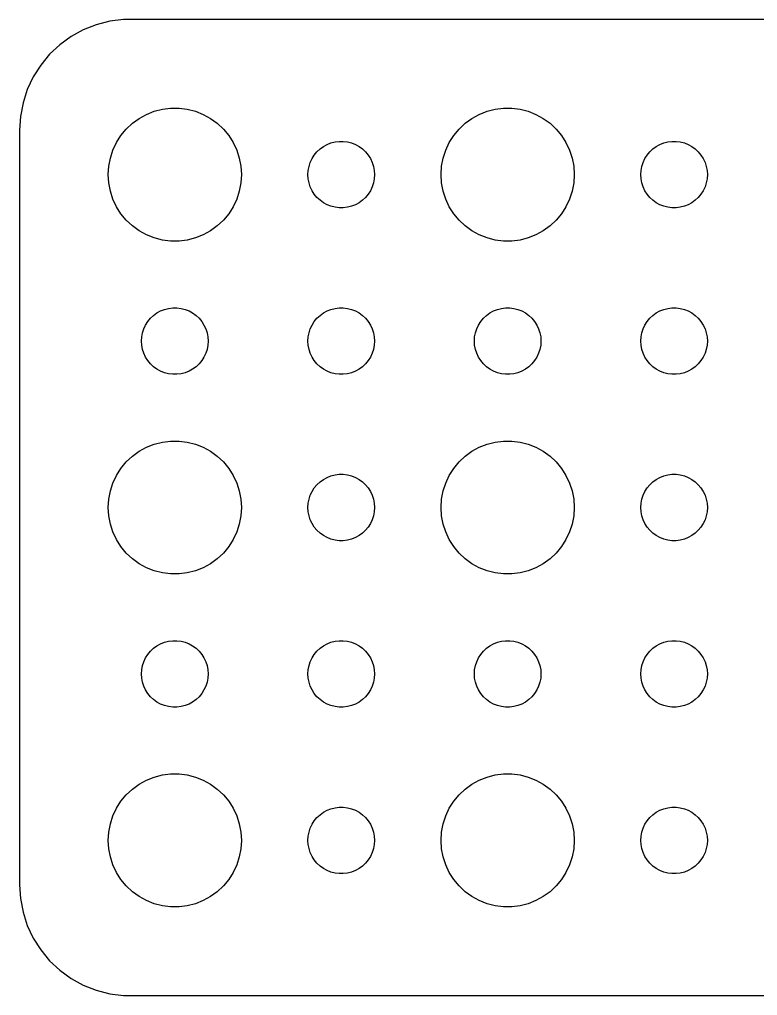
# Model space of a CAD drawing. Header units: metres. Extents: x -37 to 37, y 140 to 346.
# Drawn here: x -37 to -3.74, y 194.01 to 237.99 of the extents above; entities that cross this region are included whole.
import ezdxf

# ---------------------------------------------------------------- set-up
doc = ezdxf.new("R2010")
doc.units = ezdxf.units.M

msp = doc.modelspace()

# ---------------------------------------------------------------- linework, layer by layer
for p, q in [((-32.3139, 237.99), (-32.9369, 237.911)), ((32.3139, 237.99), (-32.3139, 237.99)), ((-34.1289, 237.524), (-34.6791, 237.222)), ((-33.5451, 237.755), (-34.1289, 237.524)), ((-32.9369, 237.911), (-33.5451, 237.755)), ((-34.6791, 237.222), (-35.1871, 236.853)), ((-35.1871, 236.853), (-35.6448, 236.423)), ((-35.6448, 236.423), (-36.0451, 235.939)), ((-36.0451, 235.939), (-36.3815, 235.409)), ((-36.3815, 235.409), (-36.6489, 234.841)), ((-36.6489, 234.841), (-36.8429, 234.243)), ((-36.8429, 234.243), (-36.9606, 233.627)), ((-30.5621, 233.947), (-30.1884, 233.994)), ((-30.1884, 233.994), (-29.8116, 233.994)), ((-29.8116, 233.994), (-29.4379, 233.947)), ((-15.5621, 233.947), (-15.1884, 233.994)), ((-15.1884, 233.994), (-14.8116, 233.994)), ((-14.8116, 233.994), (-14.4379, 233.947)), ((-36.9606, 233.627), (-37, 233)), ((-31.6075, 233.533), (-31.2773, 233.714)), ((-31.2773, 233.714), (-30.927, 233.853)), ((-30.927, 233.853), (-30.5621, 233.947)), ((-29.4379, 233.947), (-29.0729, 233.853)), ((-29.0729, 233.853), (-28.7227, 233.714)), ((-28.7227, 233.714), (-28.3925, 233.533)), ((-16.6075, 233.533), (-16.2773, 233.714)), ((-16.2773, 233.714), (-15.927, 233.853)), ((-15.927, 233.853), (-15.5621, 233.947)), ((-14.4379, 233.947), (-14.0729, 233.853)), ((-14.0729, 233.853), (-13.7227, 233.714)), ((-13.7227, 233.714), (-13.3925, 233.533)), ((-32.1869, 233.054), (-31.9123, 233.312)), ((-31.9123, 233.312), (-31.6075, 233.533)), ((-28.3925, 233.533), (-28.0877, 233.312)), ((-28.0877, 233.312), (-27.8131, 233.054)), ((-17.1869, 233.054), (-16.9123, 233.312)), ((-16.9123, 233.312), (-16.6075, 233.533)), ((-13.3925, 233.533), (-13.0877, 233.312)), ((-13.0877, 233.312), (-12.8131, 233.054)), ((-37, 233), (-37, 199)), ((-32.6289, 232.445), (-32.427, 232.763)), ((-32.427, 232.763), (-32.1869, 233.054)), ((-27.8131, 233.054), (-27.5729, 232.763)), ((-27.5729, 232.763), (-27.3711, 232.445)), ((-17.6289, 232.445), (-17.427, 232.763)), ((-17.427, 232.763), (-17.1869, 233.054)), ((-12.8131, 233.054), (-12.5729, 232.763)), ((-12.5729, 232.763), (-12.3711, 232.445)), ((-32.7893, 232.104), (-32.6289, 232.445)), ((-27.3711, 232.445), (-27.2107, 232.104)), ((-23.4561, 232.156), (-23.3037, 232.266)), ((-23.3037, 232.266), (-23.1387, 232.357)), ((-23.1387, 232.357), (-22.9635, 232.427)), ((-22.9635, 232.427), (-22.7811, 232.473)), ((-22.7811, 232.473), (-22.5942, 232.497)), ((-22.5942, 232.497), (-22.4058, 232.497)), ((-22.4058, 232.497), (-22.2189, 232.473)), ((-22.2189, 232.473), (-22.0365, 232.427)), ((-22.0365, 232.427), (-21.8613, 232.357)), ((-21.8613, 232.357), (-21.6963, 232.266)), ((-21.6963, 232.266), (-21.5439, 232.156)), ((-17.7893, 232.104), (-17.6289, 232.445)), ((-12.3711, 232.445), (-12.2107, 232.104)), ((-8.45613, 232.156), (-8.30373, 232.266)), ((-8.30373, 232.266), (-8.13866, 232.357)), ((-8.13866, 232.357), (-7.96352, 232.427)), ((-7.96352, 232.427), (-7.78107, 232.473)), ((-7.78107, 232.473), (-7.59418, 232.497)), ((-7.59418, 232.497), (-7.40581, 232.497)), ((-7.40581, 232.497), (-7.21892, 232.473)), ((-7.21892, 232.473), (-7.03647, 232.427)), ((-7.03647, 232.427), (-6.86133, 232.357)), ((-6.86133, 232.357), (-6.69626, 232.266)), ((-6.69626, 232.266), (-6.54385, 232.156)), ((-32.9057, 231.746), (-32.7893, 232.104)), ((-27.2107, 232.104), (-27.0942, 231.746)), ((-23.8145, 231.723), (-23.7135, 231.882)), ((-23.7135, 231.882), (-23.5934, 232.027)), ((-23.5934, 232.027), (-23.4561, 232.156)), ((-21.5439, 232.156), (-21.4065, 232.027)), ((-21.4065, 232.027), (-21.2865, 231.882)), ((-21.2865, 231.882), (-21.1855, 231.723)), ((-17.9057, 231.746), (-17.7893, 232.104)), ((-12.2107, 232.104), (-12.0942, 231.746)), ((-8.81445, 231.723), (-8.71352, 231.882)), ((-8.71352, 231.882), (-8.59344, 232.027)), ((-8.59344, 232.027), (-8.45613, 232.156)), ((-6.54385, 232.156), (-6.40654, 232.027)), ((-6.40654, 232.027), (-6.28647, 231.882)), ((-6.28647, 231.882), (-6.18553, 231.723)), ((-33, 231), (-32.9763, 231.376)), ((-32.9763, 231.376), (-32.9057, 231.746)), ((-27.0942, 231.746), (-27.0237, 231.376)), ((-27.0237, 231.376), (-27, 231)), ((-23.9882, 231.188), (-23.9529, 231.373)), ((-23.9529, 231.373), (-23.8947, 231.552)), ((-23.8947, 231.552), (-23.8145, 231.723)), ((-21.1855, 231.723), (-21.1053, 231.552)), ((-21.1053, 231.552), (-21.0471, 231.373)), ((-21.0471, 231.373), (-21.0118, 231.188)), ((-18, 231), (-17.9763, 231.376)), ((-17.9763, 231.376), (-17.9057, 231.746)), ((-12.0942, 231.746), (-12.0237, 231.376)), ((-12.0237, 231.376), (-12, 231)), ((-8.98816, 231.188), (-8.95287, 231.373)), ((-8.95287, 231.373), (-8.89465, 231.552)), ((-8.89465, 231.552), (-8.81445, 231.723)), ((-6.18553, 231.723), (-6.10533, 231.552)), ((-6.10533, 231.552), (-6.04712, 231.373)), ((-6.04712, 231.373), (-6.01183, 231.188)), ((-32.9763, 230.624), (-33, 231)), ((-27, 231), (-27.0237, 230.624)), ((-24, 231), (-23.9882, 231.188)), ((-23.9882, 230.812), (-24, 231)), ((-21.0118, 231.188), (-21, 231)), ((-21, 231), (-21.0118, 230.812)), ((-17.9763, 230.624), (-18, 231)), ((-12, 231), (-12.0237, 230.624)), ((-9, 231), (-8.98816, 231.188)), ((-8.98816, 230.812), (-9, 231)), ((-6.01183, 231.188), (-6, 231)), ((-6, 231), (-6.01183, 230.812)), ((-32.9057, 230.254), (-32.9763, 230.624)), ((-27.0237, 230.624), (-27.0942, 230.254)), ((-23.9529, 230.627), (-23.9882, 230.812)), ((-23.8947, 230.448), (-23.9529, 230.627)), ((-21.0471, 230.627), (-21.1053, 230.448)), ((-21.0118, 230.812), (-21.0471, 230.627)), ((-17.9057, 230.254), (-17.9763, 230.624)), ((-12.0237, 230.624), (-12.0942, 230.254)), ((-8.95287, 230.627), (-8.98816, 230.812)), ((-8.89465, 230.448), (-8.95287, 230.627)), ((-6.04712, 230.627), (-6.10533, 230.448)), ((-6.01183, 230.812), (-6.04712, 230.627)), ((-32.7893, 229.896), (-32.9057, 230.254)), ((-27.0942, 230.254), (-27.2107, 229.896)), ((-23.8145, 230.277), (-23.8947, 230.448)), ((-23.7135, 230.118), (-23.8145, 230.277)), ((-23.5934, 229.973), (-23.7135, 230.118)), ((-21.2865, 230.118), (-21.4065, 229.973)), ((-21.1855, 230.277), (-21.2865, 230.118)), ((-21.1053, 230.448), (-21.1855, 230.277)), ((-17.7893, 229.896), (-17.9057, 230.254)), ((-12.0942, 230.254), (-12.2107, 229.896)), ((-8.81445, 230.277), (-8.89465, 230.448)), ((-8.71352, 230.118), (-8.81445, 230.277)), ((-8.59344, 229.973), (-8.71352, 230.118)), ((-6.28647, 230.118), (-6.40654, 229.973)), ((-6.18553, 230.277), (-6.28647, 230.118)), ((-6.10533, 230.448), (-6.18553, 230.277)), ((-32.6289, 229.555), (-32.7893, 229.896)), ((-27.2107, 229.896), (-27.3711, 229.555)), ((-23.4561, 229.844), (-23.5934, 229.973)), ((-23.3037, 229.734), (-23.4561, 229.844)), ((-23.1387, 229.643), (-23.3037, 229.734)), ((-22.9635, 229.573), (-23.1387, 229.643)), ((-21.8613, 229.643), (-22.0365, 229.573)), ((-21.6963, 229.734), (-21.8613, 229.643)), ((-21.5439, 229.844), (-21.6963, 229.734)), ((-21.4065, 229.973), (-21.5439, 229.844)), ((-17.6289, 229.555), (-17.7893, 229.896)), ((-12.2107, 229.896), (-12.3711, 229.555)), ((-8.45613, 229.844), (-8.59344, 229.973)), ((-8.30373, 229.734), (-8.45613, 229.844)), ((-8.13866, 229.643), (-8.30373, 229.734)), ((-7.96352, 229.573), (-8.13866, 229.643)), ((-6.86133, 229.643), (-7.03647, 229.573)), ((-6.69626, 229.734), (-6.86133, 229.643)), ((-6.54385, 229.844), (-6.69626, 229.734)), ((-6.40654, 229.973), (-6.54385, 229.844)), ((-32.427, 229.237), (-32.6289, 229.555)), ((-32.1869, 228.946), (-32.427, 229.237)), ((-27.5729, 229.237), (-27.8131, 228.946)), ((-27.3711, 229.555), (-27.5729, 229.237)), ((-22.7811, 229.527), (-22.9635, 229.573)), ((-22.5942, 229.503), (-22.7811, 229.527)), ((-22.4058, 229.503), (-22.5942, 229.503)), ((-22.2189, 229.527), (-22.4058, 229.503)), ((-22.0365, 229.573), (-22.2189, 229.527)), ((-17.427, 229.237), (-17.6289, 229.555)), ((-17.1869, 228.946), (-17.427, 229.237)), ((-12.5729, 229.237), (-12.8131, 228.946)), ((-12.3711, 229.555), (-12.5729, 229.237)), ((-7.78107, 229.527), (-7.96352, 229.573)), ((-7.59418, 229.503), (-7.78107, 229.527)), ((-7.40581, 229.503), (-7.59418, 229.503)), ((-7.21892, 229.527), (-7.40581, 229.503)), ((-7.03647, 229.573), (-7.21892, 229.527)), ((-31.9123, 228.688), (-32.1869, 228.946)), ((-27.8131, 228.946), (-28.0877, 228.688)), ((-16.9123, 228.688), (-17.1869, 228.946)), ((-12.8131, 228.946), (-13.0877, 228.688)), ((-31.6075, 228.467), (-31.9123, 228.688)), ((-31.2773, 228.286), (-31.6075, 228.467)), ((-30.927, 228.147), (-31.2773, 228.286)), ((-28.7227, 228.286), (-29.0729, 228.147)), ((-28.3925, 228.467), (-28.7227, 228.286)), ((-28.0877, 228.688), (-28.3925, 228.467)), ((-16.6075, 228.467), (-16.9123, 228.688)), ((-16.2773, 228.286), (-16.6075, 228.467)), ((-15.927, 228.147), (-16.2773, 228.286)), ((-13.7227, 228.286), (-14.0729, 228.147)), ((-13.3925, 228.467), (-13.7227, 228.286)), ((-13.0877, 228.688), (-13.3925, 228.467)), ((-30.5621, 228.053), (-30.927, 228.147)), ((-30.1884, 228.006), (-30.5621, 228.053)), ((-29.8116, 228.006), (-30.1884, 228.006)), ((-29.4379, 228.053), (-29.8116, 228.006)), ((-29.0729, 228.147), (-29.4379, 228.053)), ((-15.5621, 228.053), (-15.927, 228.147)), ((-15.1884, 228.006), (-15.5621, 228.053)), ((-14.8116, 228.006), (-15.1884, 228.006)), ((-14.4379, 228.053), (-14.8116, 228.006)), ((-14.0729, 228.147), (-14.4379, 228.053)), ((-30.9561, 224.656), (-30.8037, 224.766)), ((-30.8037, 224.766), (-30.6387, 224.857)), ((-30.6387, 224.857), (-30.4635, 224.927)), ((-30.4635, 224.927), (-30.2811, 224.973)), ((-30.2811, 224.973), (-30.0942, 224.997)), ((-30.0942, 224.997), (-29.9058, 224.997)), ((-29.9058, 224.997), (-29.7189, 224.973)), ((-29.7189, 224.973), (-29.5365, 224.927)), ((-29.5365, 224.927), (-29.3613, 224.857)), ((-29.3613, 224.857), (-29.1963, 224.766)), ((-29.1963, 224.766), (-29.0439, 224.656)), ((-23.4561, 224.656), (-23.3037, 224.766)), ((-23.3037, 224.766), (-23.1387, 224.857)), ((-23.1387, 224.857), (-22.9635, 224.927)), ((-22.9635, 224.927), (-22.7811, 224.973)), ((-22.7811, 224.973), (-22.5942, 224.997)), ((-22.5942, 224.997), (-22.4058, 224.997)), ((-22.4058, 224.997), (-22.2189, 224.973)), ((-22.2189, 224.973), (-22.0365, 224.927)), ((-22.0365, 224.927), (-21.8613, 224.857)), ((-21.8613, 224.857), (-21.6963, 224.766)), ((-21.6963, 224.766), (-21.5439, 224.656)), ((-15.9561, 224.656), (-15.8037, 224.766)), ((-15.8037, 224.766), (-15.6387, 224.857)), ((-15.6387, 224.857), (-15.4635, 224.927)), ((-15.4635, 224.927), (-15.2811, 224.973)), ((-15.2811, 224.973), (-15.0942, 224.997)), ((-15.0942, 224.997), (-14.9058, 224.997)), ((-14.9058, 224.997), (-14.7189, 224.973)), ((-14.7189, 224.973), (-14.5365, 224.927)), ((-14.5365, 224.927), (-14.3613, 224.857)), ((-14.3613, 224.857), (-14.1963, 224.766)), ((-14.1963, 224.766), (-14.0439, 224.656)), ((-8.45613, 224.656), (-8.30373, 224.766)), ((-8.30373, 224.766), (-8.13866, 224.857)), ((-8.13866, 224.857), (-7.96352, 224.927)), ((-7.96352, 224.927), (-7.78107, 224.973)), ((-7.78107, 224.973), (-7.59418, 224.997)), ((-7.59418, 224.997), (-7.40581, 224.997)), ((-7.40581, 224.997), (-7.21892, 224.973)), ((-7.21892, 224.973), (-7.03647, 224.927)), ((-7.03647, 224.927), (-6.86133, 224.857)), ((-6.86133, 224.857), (-6.69626, 224.766)), ((-6.69626, 224.766), (-6.54385, 224.656)), ((-31.3145, 224.223), (-31.2135, 224.382)), ((-31.2135, 224.382), (-31.0934, 224.527)), ((-31.0934, 224.527), (-30.9561, 224.656)), ((-29.0439, 224.656), (-28.9065, 224.527)), ((-28.9065, 224.527), (-28.7865, 224.382)), ((-28.7865, 224.382), (-28.6855, 224.223)), ((-23.8145, 224.223), (-23.7135, 224.382)), ((-23.7135, 224.382), (-23.5934, 224.527)), ((-23.5934, 224.527), (-23.4561, 224.656)), ((-21.5439, 224.656), (-21.4065, 224.527)), ((-21.4065, 224.527), (-21.2865, 224.382)), ((-21.2865, 224.382), (-21.1855, 224.223)), ((-16.3145, 224.223), (-16.2135, 224.382)), ((-16.2135, 224.382), (-16.0934, 224.527)), ((-16.0934, 224.527), (-15.9561, 224.656)), ((-14.0439, 224.656), (-13.9065, 224.527)), ((-13.9065, 224.527), (-13.7865, 224.382)), ((-13.7865, 224.382), (-13.6855, 224.223)), ((-8.81445, 224.223), (-8.71352, 224.382)), ((-8.71352, 224.382), (-8.59344, 224.527)), ((-8.59344, 224.527), (-8.45613, 224.656)), ((-6.54385, 224.656), (-6.40654, 224.527)), ((-6.40654, 224.527), (-6.28647, 224.382)), ((-6.28647, 224.382), (-6.18553, 224.223)), ((-31.4882, 223.688), (-31.4529, 223.873)), ((-31.4529, 223.873), (-31.3947, 224.052)), ((-31.3947, 224.052), (-31.3145, 224.223)), ((-28.6855, 224.223), (-28.6053, 224.052)), ((-28.6053, 224.052), (-28.5471, 223.873)), ((-28.5471, 223.873), (-28.5118, 223.688)), ((-23.9882, 223.688), (-23.9529, 223.873)), ((-23.9529, 223.873), (-23.8947, 224.052)), ((-23.8947, 224.052), (-23.8145, 224.223)), ((-21.1855, 224.223), (-21.1053, 224.052)), ((-21.1053, 224.052), (-21.0471, 223.873)), ((-21.0471, 223.873), (-21.0118, 223.688)), ((-16.4882, 223.688), (-16.4529, 223.873)), ((-16.4529, 223.873), (-16.3947, 224.052)), ((-16.3947, 224.052), (-16.3145, 224.223)), ((-13.6855, 224.223), (-13.6053, 224.052)), ((-13.6053, 224.052), (-13.5471, 223.873)), ((-13.5471, 223.873), (-13.5118, 223.688)), ((-8.98816, 223.688), (-8.95287, 223.873)), ((-8.95287, 223.873), (-8.89465, 224.052)), ((-8.89465, 224.052), (-8.81445, 224.223)), ((-6.18553, 224.223), (-6.10533, 224.052)), ((-6.10533, 224.052), (-6.04712, 223.873)), ((-6.04712, 223.873), (-6.01183, 223.688)), ((-31.5, 223.5), (-31.4882, 223.688)), ((-31.4882, 223.312), (-31.5, 223.5)), ((-28.5118, 223.688), (-28.5, 223.5)), ((-28.5, 223.5), (-28.5118, 223.312)), ((-24, 223.5), (-23.9882, 223.688)), ((-23.9882, 223.312), (-24, 223.5)), ((-21.0118, 223.688), (-21, 223.5)), ((-21, 223.5), (-21.0118, 223.312)), ((-16.5, 223.5), (-16.4882, 223.688)), ((-16.4882, 223.312), (-16.5, 223.5)), ((-13.5118, 223.688), (-13.5, 223.5)), ((-13.5, 223.5), (-13.5118, 223.312)), ((-9, 223.5), (-8.98816, 223.688)), ((-8.98816, 223.312), (-9, 223.5)), ((-6.01183, 223.688), (-6, 223.5)), ((-6, 223.5), (-6.01183, 223.312)), ((-31.4529, 223.127), (-31.4882, 223.312)), ((-31.3947, 222.948), (-31.4529, 223.127)), ((-28.5471, 223.127), (-28.6053, 222.948)), ((-28.5118, 223.312), (-28.5471, 223.127)), ((-23.9529, 223.127), (-23.9882, 223.312)), ((-23.8947, 222.948), (-23.9529, 223.127)), ((-21.0471, 223.127), (-21.1053, 222.948)), ((-21.0118, 223.312), (-21.0471, 223.127)), ((-16.4529, 223.127), (-16.4882, 223.312)), ((-16.3947, 222.948), (-16.4529, 223.127)), ((-13.5471, 223.127), (-13.6053, 222.948)), ((-13.5118, 223.312), (-13.5471, 223.127)), ((-8.95287, 223.127), (-8.98816, 223.312)), ((-8.89465, 222.948), (-8.95287, 223.127)), ((-6.04712, 223.127), (-6.10533, 222.948)), ((-6.01183, 223.312), (-6.04712, 223.127)), ((-31.3145, 222.777), (-31.3947, 222.948)), ((-31.2135, 222.618), (-31.3145, 222.777)), ((-31.0934, 222.473), (-31.2135, 222.618)), ((-28.7865, 222.618), (-28.9065, 222.473)), ((-28.6855, 222.777), (-28.7865, 222.618)), ((-28.6053, 222.948), (-28.6855, 222.777)), ((-23.8145, 222.777), (-23.8947, 222.948)), ((-23.7135, 222.618), (-23.8145, 222.777)), ((-23.5934, 222.473), (-23.7135, 222.618)), ((-21.2865, 222.618), (-21.4065, 222.473)), ((-21.1855, 222.777), (-21.2865, 222.618)), ((-21.1053, 222.948), (-21.1855, 222.777)), ((-16.3145, 222.777), (-16.3947, 222.948)), ((-16.2135, 222.618), (-16.3145, 222.777)), ((-16.0934, 222.473), (-16.2135, 222.618)), ((-13.7865, 222.618), (-13.9065, 222.473)), ((-13.6855, 222.777), (-13.7865, 222.618)), ((-13.6053, 222.948), (-13.6855, 222.777)), ((-8.81445, 222.777), (-8.89465, 222.948)), ((-8.71352, 222.618), (-8.81445, 222.777)), ((-8.59344, 222.473), (-8.71352, 222.618)), ((-6.28647, 222.618), (-6.40654, 222.473)), ((-6.18553, 222.777), (-6.28647, 222.618)), ((-6.10533, 222.948), (-6.18553, 222.777)), ((-30.9561, 222.344), (-31.0934, 222.473)), ((-30.8037, 222.234), (-30.9561, 222.344)), ((-30.6387, 222.143), (-30.8037, 222.234)), ((-30.4635, 222.073), (-30.6387, 222.143)), ((-29.3613, 222.143), (-29.5365, 222.073)), ((-29.1963, 222.234), (-29.3613, 222.143)), ((-29.0439, 222.344), (-29.1963, 222.234)), ((-28.9065, 222.473), (-29.0439, 222.344)), ((-23.4561, 222.344), (-23.5934, 222.473)), ((-23.3037, 222.234), (-23.4561, 222.344)), ((-23.1387, 222.143), (-23.3037, 222.234)), ((-22.9635, 222.073), (-23.1387, 222.143)), ((-21.8613, 222.143), (-22.0365, 222.073)), ((-21.6963, 222.234), (-21.8613, 222.143)), ((-21.5439, 222.344), (-21.6963, 222.234)), ((-21.4065, 222.473), (-21.5439, 222.344)), ((-15.9561, 222.344), (-16.0934, 222.473)), ((-15.8037, 222.234), (-15.9561, 222.344)), ((-15.6387, 222.143), (-15.8037, 222.234)), ((-15.4635, 222.073), (-15.6387, 222.143)), ((-14.3613, 222.143), (-14.5365, 222.073)), ((-14.1963, 222.234), (-14.3613, 222.143)), ((-14.0439, 222.344), (-14.1963, 222.234)), ((-13.9065, 222.473), (-14.0439, 222.344)), ((-8.45613, 222.344), (-8.59344, 222.473)), ((-8.30373, 222.234), (-8.45613, 222.344)), ((-8.13866, 222.143), (-8.30373, 222.234)), ((-7.96352, 222.073), (-8.13866, 222.143)), ((-6.86133, 222.143), (-7.03647, 222.073)), ((-6.69626, 222.234), (-6.86133, 222.143)), ((-6.54385, 222.344), (-6.69626, 222.234)), ((-6.40654, 222.473), (-6.54385, 222.344)), ((-30.2811, 222.027), (-30.4635, 222.073)), ((-30.0942, 222.003), (-30.2811, 222.027)), ((-29.9058, 222.003), (-30.0942, 222.003)), ((-29.7189, 222.027), (-29.9058, 222.003)), ((-29.5365, 222.073), (-29.7189, 222.027)), ((-22.7811, 222.027), (-22.9635, 222.073)), ((-22.5942, 222.003), (-22.7811, 222.027)), ((-22.4058, 222.003), (-22.5942, 222.003)), ((-22.2189, 222.027), (-22.4058, 222.003)), ((-22.0365, 222.073), (-22.2189, 222.027)), ((-15.2811, 222.027), (-15.4635, 222.073)), ((-15.0942, 222.003), (-15.2811, 222.027)), ((-14.9058, 222.003), (-15.0942, 222.003)), ((-14.7189, 222.027), (-14.9058, 222.003)), ((-14.5365, 222.073), (-14.7189, 222.027)), ((-7.78107, 222.027), (-7.96352, 222.073)), ((-7.59418, 222.003), (-7.78107, 222.027)), ((-7.40581, 222.003), (-7.59418, 222.003)), ((-7.21892, 222.027), (-7.40581, 222.003)), ((-7.03647, 222.073), (-7.21892, 222.027)), ((-31.6075, 218.533), (-31.2773, 218.714)), ((-31.2773, 218.714), (-30.927, 218.853)), ((-30.927, 218.853), (-30.5621, 218.947)), ((-30.5621, 218.947), (-30.1884, 218.994)), ((-30.1884, 218.994), (-29.8116, 218.994)), ((-29.8116, 218.994), (-29.4379, 218.947)), ((-29.4379, 218.947), (-29.0729, 218.853)), ((-29.0729, 218.853), (-28.7227, 218.714)), ((-28.7227, 218.714), (-28.3925, 218.533)), ((-16.6075, 218.533), (-16.2773, 218.714)), ((-16.2773, 218.714), (-15.927, 218.853)), ((-15.927, 218.853), (-15.5621, 218.947)), ((-15.5621, 218.947), (-15.1884, 218.994)), ((-15.1884, 218.994), (-14.8116, 218.994)), ((-14.8116, 218.994), (-14.4379, 218.947)), ((-14.4379, 218.947), (-14.0729, 218.853)), ((-14.0729, 218.853), (-13.7227, 218.714)), ((-13.7227, 218.714), (-13.3925, 218.533)), ((-32.1869, 218.054), (-31.9123, 218.312)), ((-31.9123, 218.312), (-31.6075, 218.533)), ((-28.3925, 218.533), (-28.0877, 218.312)), ((-28.0877, 218.312), (-27.8131, 218.054)), ((-17.1869, 218.054), (-16.9123, 218.312)), ((-16.9123, 218.312), (-16.6075, 218.533)), ((-13.3925, 218.533), (-13.0877, 218.312)), ((-13.0877, 218.312), (-12.8131, 218.054)), ((-32.6289, 217.445), (-32.427, 217.763)), ((-32.427, 217.763), (-32.1869, 218.054)), ((-27.8131, 218.054), (-27.5729, 217.763)), ((-27.5729, 217.763), (-27.3711, 217.445)), ((-17.6289, 217.445), (-17.427, 217.763)), ((-17.427, 217.763), (-17.1869, 218.054)), ((-12.8131, 218.054), (-12.5729, 217.763)), ((-12.5729, 217.763), (-12.3711, 217.445)), ((-32.7893, 217.104), (-32.6289, 217.445)), ((-27.3711, 217.445), (-27.2107, 217.104)), ((-23.4561, 217.156), (-23.3037, 217.266)), ((-23.3037, 217.266), (-23.1387, 217.357)), ((-23.1387, 217.357), (-22.9635, 217.427)), ((-22.9635, 217.427), (-22.7811, 217.473)), ((-22.7811, 217.473), (-22.5942, 217.497)), ((-22.5942, 217.497), (-22.4058, 217.497)), ((-22.4058, 217.497), (-22.2189, 217.473)), ((-22.2189, 217.473), (-22.0365, 217.427)), ((-22.0365, 217.427), (-21.8613, 217.357)), ((-21.8613, 217.357), (-21.6963, 217.266)), ((-21.6963, 217.266), (-21.5439, 217.156)), ((-17.7893, 217.104), (-17.6289, 217.445)), ((-12.3711, 217.445), (-12.2107, 217.104)), ((-8.45613, 217.156), (-8.30373, 217.266)), ((-8.30373, 217.266), (-8.13866, 217.357)), ((-8.13866, 217.357), (-7.96352, 217.427)), ((-7.96352, 217.427), (-7.78107, 217.473)), ((-7.78107, 217.473), (-7.59418, 217.497)), ((-7.59418, 217.497), (-7.40581, 217.497)), ((-7.40581, 217.497), (-7.21892, 217.473)), ((-7.21892, 217.473), (-7.03647, 217.427)), ((-7.03647, 217.427), (-6.86133, 217.357)), ((-6.86133, 217.357), (-6.69626, 217.266)), ((-6.69626, 217.266), (-6.54385, 217.156)), ((-32.9057, 216.746), (-32.7893, 217.104)), ((-27.2107, 217.104), (-27.0942, 216.746)), ((-23.8145, 216.723), (-23.7135, 216.882)), ((-23.7135, 216.882), (-23.5934, 217.027)), ((-23.5934, 217.027), (-23.4561, 217.156)), ((-21.5439, 217.156), (-21.4065, 217.027)), ((-21.4065, 217.027), (-21.2865, 216.882)), ((-21.2865, 216.882), (-21.1855, 216.723)), ((-17.9057, 216.746), (-17.7893, 217.104)), ((-12.2107, 217.104), (-12.0942, 216.746)), ((-8.81445, 216.723), (-8.71352, 216.882)), ((-8.71352, 216.882), (-8.59344, 217.027)), ((-8.59344, 217.027), (-8.45613, 217.156)), ((-6.54385, 217.156), (-6.40654, 217.027)), ((-6.40654, 217.027), (-6.28647, 216.882)), ((-6.28647, 216.882), (-6.18553, 216.723)), ((-32.9763, 216.376), (-32.9057, 216.746)), ((-27.0942, 216.746), (-27.0237, 216.376)), ((-23.9529, 216.373), (-23.8947, 216.552)), ((-23.8947, 216.552), (-23.8145, 216.723)), ((-21.1855, 216.723), (-21.1053, 216.552)), ((-21.1053, 216.552), (-21.0471, 216.373)), ((-17.9763, 216.376), (-17.9057, 216.746)), ((-12.0942, 216.746), (-12.0237, 216.376)), ((-8.95287, 216.373), (-8.89465, 216.552)), ((-8.89465, 216.552), (-8.81445, 216.723)), ((-6.18553, 216.723), (-6.10533, 216.552)), ((-6.10533, 216.552), (-6.04712, 216.373)), ((-33, 216), (-32.9763, 216.376)), ((-32.9763, 215.624), (-33, 216)), ((-27.0237, 216.376), (-27, 216)), ((-27, 216), (-27.0237, 215.624)), ((-24, 216), (-23.9882, 216.188)), ((-23.9882, 215.812), (-24, 216)), ((-23.9882, 216.188), (-23.9529, 216.373)), ((-21.0471, 216.373), (-21.0118, 216.188)), ((-21.0118, 216.188), (-21, 216)), ((-21, 216), (-21.0118, 215.812)), ((-18, 216), (-17.9763, 216.376)), ((-17.9763, 215.624), (-18, 216)), ((-12.0237, 216.376), (-12, 216)), ((-12, 216), (-12.0237, 215.624)), ((-9, 216), (-8.98816, 216.188)), ((-8.98816, 215.812), (-9, 216)), ((-8.98816, 216.188), (-8.95287, 216.373)), ((-6.04712, 216.373), (-6.01183, 216.188)), ((-6.01183, 216.188), (-6, 216)), ((-6, 216), (-6.01183, 215.812)), ((-32.9057, 215.254), (-32.9763, 215.624)), ((-27.0237, 215.624), (-27.0942, 215.254)), ((-23.9529, 215.627), (-23.9882, 215.812)), ((-23.8947, 215.448), (-23.9529, 215.627)), ((-21.0471, 215.627), (-21.1053, 215.448)), ((-21.0118, 215.812), (-21.0471, 215.627)), ((-17.9057, 215.254), (-17.9763, 215.624)), ((-12.0237, 215.624), (-12.0942, 215.254)), ((-8.95287, 215.627), (-8.98816, 215.812)), ((-8.89465, 215.448), (-8.95287, 215.627)), ((-6.04712, 215.627), (-6.10533, 215.448)), ((-6.01183, 215.812), (-6.04712, 215.627)), ((-32.7893, 214.896), (-32.9057, 215.254)), ((-27.0942, 215.254), (-27.2107, 214.896)), ((-23.8145, 215.277), (-23.8947, 215.448)), ((-23.7135, 215.118), (-23.8145, 215.277)), ((-23.5934, 214.973), (-23.7135, 215.118)), ((-21.2865, 215.118), (-21.4065, 214.973)), ((-21.1855, 215.277), (-21.2865, 215.118)), ((-21.1053, 215.448), (-21.1855, 215.277)), ((-17.7893, 214.896), (-17.9057, 215.254)), ((-12.0942, 215.254), (-12.2107, 214.896)), ((-8.81445, 215.277), (-8.89465, 215.448)), ((-8.71352, 215.118), (-8.81445, 215.277)), ((-8.59344, 214.973), (-8.71352, 215.118)), ((-6.28647, 215.118), (-6.40654, 214.973)), ((-6.18553, 215.277), (-6.28647, 215.118)), ((-6.10533, 215.448), (-6.18553, 215.277)), ((-32.6289, 214.555), (-32.7893, 214.896)), ((-27.2107, 214.896), (-27.3711, 214.555)), ((-23.4561, 214.844), (-23.5934, 214.973)), ((-23.3037, 214.734), (-23.4561, 214.844)), ((-23.1387, 214.643), (-23.3037, 214.734)), ((-22.9635, 214.573), (-23.1387, 214.643)), ((-21.8613, 214.643), (-22.0365, 214.573)), ((-21.6963, 214.734), (-21.8613, 214.643)), ((-21.5439, 214.844), (-21.6963, 214.734)), ((-21.4065, 214.973), (-21.5439, 214.844)), ((-17.6289, 214.555), (-17.7893, 214.896)), ((-12.2107, 214.896), (-12.3711, 214.555)), ((-8.45613, 214.844), (-8.59344, 214.973)), ((-8.30373, 214.734), (-8.45613, 214.844)), ((-8.13866, 214.643), (-8.30373, 214.734)), ((-7.96352, 214.573), (-8.13866, 214.643)), ((-6.86133, 214.643), (-7.03647, 214.573)), ((-6.69626, 214.734), (-6.86133, 214.643)), ((-6.54385, 214.844), (-6.69626, 214.734)), ((-6.40654, 214.973), (-6.54385, 214.844)), ((-32.427, 214.237), (-32.6289, 214.555)), ((-32.1869, 213.946), (-32.427, 214.237)), ((-27.5729, 214.237), (-27.8131, 213.946)), ((-27.3711, 214.555), (-27.5729, 214.237)), ((-22.7811, 214.527), (-22.9635, 214.573)), ((-22.5942, 214.503), (-22.7811, 214.527)), ((-22.4058, 214.503), (-22.5942, 214.503)), ((-22.2189, 214.527), (-22.4058, 214.503)), ((-22.0365, 214.573), (-22.2189, 214.527)), ((-17.427, 214.237), (-17.6289, 214.555)), ((-17.1869, 213.946), (-17.427, 214.237)), ((-12.5729, 214.237), (-12.8131, 213.946)), ((-12.3711, 214.555), (-12.5729, 214.237)), ((-7.78107, 214.527), (-7.96352, 214.573)), ((-7.59418, 214.503), (-7.78107, 214.527)), ((-7.40581, 214.503), (-7.59418, 214.503)), ((-7.21892, 214.527), (-7.40581, 214.503)), ((-7.03647, 214.573), (-7.21892, 214.527)), ((-31.9123, 213.688), (-32.1869, 213.946)), ((-27.8131, 213.946), (-28.0877, 213.688)), ((-16.9123, 213.688), (-17.1869, 213.946)), ((-12.8131, 213.946), (-13.0877, 213.688)), ((-31.6075, 213.467), (-31.9123, 213.688)), ((-31.2773, 213.286), (-31.6075, 213.467)), ((-28.3925, 213.467), (-28.7227, 213.286)), ((-28.0877, 213.688), (-28.3925, 213.467)), ((-16.6075, 213.467), (-16.9123, 213.688)), ((-16.2773, 213.286), (-16.6075, 213.467)), ((-13.3925, 213.467), (-13.7227, 213.286)), ((-13.0877, 213.688), (-13.3925, 213.467)), ((-30.927, 213.147), (-31.2773, 213.286)), ((-30.5621, 213.053), (-30.927, 213.147)), ((-30.1884, 213.006), (-30.5621, 213.053)), ((-29.8116, 213.006), (-30.1884, 213.006)), ((-29.4379, 213.053), (-29.8116, 213.006)), ((-29.0729, 213.147), (-29.4379, 213.053)), ((-28.7227, 213.286), (-29.0729, 213.147)), ((-15.927, 213.147), (-16.2773, 213.286)), ((-15.5621, 213.053), (-15.927, 213.147)), ((-15.1884, 213.006), (-15.5621, 213.053)), ((-14.8116, 213.006), (-15.1884, 213.006)), ((-14.4379, 213.053), (-14.8116, 213.006)), ((-14.0729, 213.147), (-14.4379, 213.053)), ((-13.7227, 213.286), (-14.0729, 213.147)), ((-30.8037, 209.766), (-30.6387, 209.857)), ((-30.6387, 209.857), (-30.4635, 209.927)), ((-30.4635, 209.927), (-30.2811, 209.973)), ((-30.2811, 209.973), (-30.0942, 209.997)), ((-30.0942, 209.997), (-29.9058, 209.997)), ((-29.9058, 209.997), (-29.7189, 209.973)), ((-29.7189, 209.973), (-29.5365, 209.927)), ((-29.5365, 209.927), (-29.3613, 209.857)), ((-29.3613, 209.857), (-29.1963, 209.766)), ((-23.3037, 209.766), (-23.1387, 209.857)), ((-23.1387, 209.857), (-22.9635, 209.927)), ((-22.9635, 209.927), (-22.7811, 209.973)), ((-22.7811, 209.973), (-22.5942, 209.997)), ((-22.5942, 209.997), (-22.4058, 209.997)), ((-22.4058, 209.997), (-22.2189, 209.973)), ((-22.2189, 209.973), (-22.0365, 209.927)), ((-22.0365, 209.927), (-21.8613, 209.857)), ((-21.8613, 209.857), (-21.6963, 209.766)), ((-15.8037, 209.766), (-15.6387, 209.857)), ((-15.6387, 209.857), (-15.4635, 209.927)), ((-15.4635, 209.927), (-15.2811, 209.973)), ((-15.2811, 209.973), (-15.0942, 209.997)), ((-15.0942, 209.997), (-14.9058, 209.997)), ((-14.9058, 209.997), (-14.7189, 209.973)), ((-14.7189, 209.973), (-14.5365, 209.927)), ((-14.5365, 209.927), (-14.3613, 209.857)), ((-14.3613, 209.857), (-14.1963, 209.766)), ((-8.30373, 209.766), (-8.13866, 209.857)), ((-8.13866, 209.857), (-7.96352, 209.927)), ((-7.96352, 209.927), (-7.78107, 209.973)), ((-7.78107, 209.973), (-7.59418, 209.997)), ((-7.59418, 209.997), (-7.40581, 209.997)), ((-7.40581, 209.997), (-7.21892, 209.973)), ((-7.21892, 209.973), (-7.03647, 209.927)), ((-7.03647, 209.927), (-6.86133, 209.857)), ((-6.86133, 209.857), (-6.69626, 209.766)), ((-31.3145, 209.223), (-31.2135, 209.382)), ((-31.2135, 209.382), (-31.0934, 209.527)), ((-31.0934, 209.527), (-30.9561, 209.656)), ((-30.9561, 209.656), (-30.8037, 209.766)), ((-29.1963, 209.766), (-29.0439, 209.656)), ((-29.0439, 209.656), (-28.9065, 209.527)), ((-28.9065, 209.527), (-28.7865, 209.382)), ((-28.7865, 209.382), (-28.6855, 209.223)), ((-23.8145, 209.223), (-23.7135, 209.382)), ((-23.7135, 209.382), (-23.5934, 209.527)), ((-23.5934, 209.527), (-23.4561, 209.656)), ((-23.4561, 209.656), (-23.3037, 209.766)), ((-21.6963, 209.766), (-21.5439, 209.656)), ((-21.5439, 209.656), (-21.4065, 209.527)), ((-21.4065, 209.527), (-21.2865, 209.382)), ((-21.2865, 209.382), (-21.1855, 209.223)), ((-16.3145, 209.223), (-16.2135, 209.382)), ((-16.2135, 209.382), (-16.0934, 209.527)), ((-16.0934, 209.527), (-15.9561, 209.656)), ((-15.9561, 209.656), (-15.8037, 209.766)), ((-14.1963, 209.766), (-14.0439, 209.656)), ((-14.0439, 209.656), (-13.9065, 209.527)), ((-13.9065, 209.527), (-13.7865, 209.382)), ((-13.7865, 209.382), (-13.6855, 209.223)), ((-8.81445, 209.223), (-8.71352, 209.382)), ((-8.71352, 209.382), (-8.59344, 209.527)), ((-8.59344, 209.527), (-8.45613, 209.656)), ((-8.45613, 209.656), (-8.30373, 209.766)), ((-6.69626, 209.766), (-6.54385, 209.656)), ((-6.54385, 209.656), (-6.40654, 209.527)), ((-6.40654, 209.527), (-6.28647, 209.382)), ((-6.28647, 209.382), (-6.18553, 209.223)), ((-31.4529, 208.873), (-31.3947, 209.052)), ((-31.3947, 209.052), (-31.3145, 209.223)), ((-28.6855, 209.223), (-28.6053, 209.052)), ((-28.6053, 209.052), (-28.5471, 208.873)), ((-23.9529, 208.873), (-23.8947, 209.052)), ((-23.8947, 209.052), (-23.8145, 209.223)), ((-21.1855, 209.223), (-21.1053, 209.052)), ((-21.1053, 209.052), (-21.0471, 208.873)), ((-16.4529, 208.873), (-16.3947, 209.052)), ((-16.3947, 209.052), (-16.3145, 209.223)), ((-13.6855, 209.223), (-13.6053, 209.052)), ((-13.6053, 209.052), (-13.5471, 208.873)), ((-8.95287, 208.873), (-8.89465, 209.052)), ((-8.89465, 209.052), (-8.81445, 209.223)), ((-6.18553, 209.223), (-6.10533, 209.052)), ((-6.10533, 209.052), (-6.04712, 208.873)), ((-31.5, 208.5), (-31.4882, 208.688)), ((-31.4882, 208.312), (-31.5, 208.5)), ((-31.4882, 208.688), (-31.4529, 208.873)), ((-28.5471, 208.873), (-28.5118, 208.688)), ((-28.5118, 208.688), (-28.5, 208.5)), ((-28.5, 208.5), (-28.5118, 208.312)), ((-24, 208.5), (-23.9882, 208.688)), ((-23.9882, 208.312), (-24, 208.5)), ((-23.9882, 208.688), (-23.9529, 208.873)), ((-21.0471, 208.873), (-21.0118, 208.688)), ((-21.0118, 208.688), (-21, 208.5)), ((-21, 208.5), (-21.0118, 208.312)), ((-16.5, 208.5), (-16.4882, 208.688)), ((-16.4882, 208.312), (-16.5, 208.5)), ((-16.4882, 208.688), (-16.4529, 208.873)), ((-13.5471, 208.873), (-13.5118, 208.688)), ((-13.5118, 208.688), (-13.5, 208.5)), ((-13.5, 208.5), (-13.5118, 208.312)), ((-9, 208.5), (-8.98816, 208.688)), ((-8.98816, 208.312), (-9, 208.5)), ((-8.98816, 208.688), (-8.95287, 208.873)), ((-6.04712, 208.873), (-6.01183, 208.688)), ((-6.01183, 208.688), (-6, 208.5)), ((-6, 208.5), (-6.01183, 208.312)), ((-31.4529, 208.127), (-31.4882, 208.312)), ((-31.3947, 207.948), (-31.4529, 208.127)), ((-28.5471, 208.127), (-28.6053, 207.948)), ((-28.5118, 208.312), (-28.5471, 208.127)), ((-23.9529, 208.127), (-23.9882, 208.312)), ((-23.8947, 207.948), (-23.9529, 208.127)), ((-21.0471, 208.127), (-21.1053, 207.948)), ((-21.0118, 208.312), (-21.0471, 208.127)), ((-16.4529, 208.127), (-16.4882, 208.312)), ((-16.3947, 207.948), (-16.4529, 208.127)), ((-13.5471, 208.127), (-13.6053, 207.948)), ((-13.5118, 208.312), (-13.5471, 208.127)), ((-8.95287, 208.127), (-8.98816, 208.312)), ((-8.89465, 207.948), (-8.95287, 208.127)), ((-6.04712, 208.127), (-6.10533, 207.948)), ((-6.01183, 208.312), (-6.04712, 208.127)), ((-31.3145, 207.777), (-31.3947, 207.948)), ((-31.2135, 207.618), (-31.3145, 207.777)), ((-31.0934, 207.473), (-31.2135, 207.618)), ((-28.7865, 207.618), (-28.9065, 207.473)), ((-28.6855, 207.777), (-28.7865, 207.618)), ((-28.6053, 207.948), (-28.6855, 207.777)), ((-23.8145, 207.777), (-23.8947, 207.948)), ((-23.7135, 207.618), (-23.8145, 207.777)), ((-23.5934, 207.473), (-23.7135, 207.618)), ((-21.2865, 207.618), (-21.4065, 207.473)), ((-21.1855, 207.777), (-21.2865, 207.618)), ((-21.1053, 207.948), (-21.1855, 207.777)), ((-16.3145, 207.777), (-16.3947, 207.948)), ((-16.2135, 207.618), (-16.3145, 207.777)), ((-16.0934, 207.473), (-16.2135, 207.618)), ((-13.7865, 207.618), (-13.9065, 207.473)), ((-13.6855, 207.777), (-13.7865, 207.618)), ((-13.6053, 207.948), (-13.6855, 207.777)), ((-8.81445, 207.777), (-8.89465, 207.948)), ((-8.71352, 207.618), (-8.81445, 207.777)), ((-8.59344, 207.473), (-8.71352, 207.618)), ((-6.28647, 207.618), (-6.40654, 207.473)), ((-6.18553, 207.777), (-6.28647, 207.618)), ((-6.10533, 207.948), (-6.18553, 207.777)), ((-30.9561, 207.344), (-31.0934, 207.473)), ((-30.8037, 207.234), (-30.9561, 207.344)), ((-30.6387, 207.143), (-30.8037, 207.234)), ((-29.1963, 207.234), (-29.3613, 207.143)), ((-29.0439, 207.344), (-29.1963, 207.234)), ((-28.9065, 207.473), (-29.0439, 207.344)), ((-23.4561, 207.344), (-23.5934, 207.473)), ((-23.3037, 207.234), (-23.4561, 207.344)), ((-23.1387, 207.143), (-23.3037, 207.234)), ((-21.6963, 207.234), (-21.8613, 207.143)), ((-21.5439, 207.344), (-21.6963, 207.234)), ((-21.4065, 207.473), (-21.5439, 207.344)), ((-15.9561, 207.344), (-16.0934, 207.473)), ((-15.8037, 207.234), (-15.9561, 207.344)), ((-15.6387, 207.143), (-15.8037, 207.234)), ((-14.1963, 207.234), (-14.3613, 207.143)), ((-14.0439, 207.344), (-14.1963, 207.234)), ((-13.9065, 207.473), (-14.0439, 207.344)), ((-8.45613, 207.344), (-8.59344, 207.473)), ((-8.30373, 207.234), (-8.45613, 207.344)), ((-8.13866, 207.143), (-8.30373, 207.234)), ((-6.69626, 207.234), (-6.86133, 207.143)), ((-6.54385, 207.344), (-6.69626, 207.234)), ((-6.40654, 207.473), (-6.54385, 207.344)), ((-30.4635, 207.073), (-30.6387, 207.143)), ((-30.2811, 207.027), (-30.4635, 207.073)), ((-30.0942, 207.003), (-30.2811, 207.027)), ((-29.9058, 207.003), (-30.0942, 207.003)), ((-29.7189, 207.027), (-29.9058, 207.003)), ((-29.5365, 207.073), (-29.7189, 207.027)), ((-29.3613, 207.143), (-29.5365, 207.073)), ((-22.9635, 207.073), (-23.1387, 207.143)), ((-22.7811, 207.027), (-22.9635, 207.073)), ((-22.5942, 207.003), (-22.7811, 207.027)), ((-22.4058, 207.003), (-22.5942, 207.003)), ((-22.2189, 207.027), (-22.4058, 207.003)), ((-22.0365, 207.073), (-22.2189, 207.027)), ((-21.8613, 207.143), (-22.0365, 207.073)), ((-15.4635, 207.073), (-15.6387, 207.143)), ((-15.2811, 207.027), (-15.4635, 207.073)), ((-15.0942, 207.003), (-15.2811, 207.027)), ((-14.9058, 207.003), (-15.0942, 207.003)), ((-14.7189, 207.027), (-14.9058, 207.003)), ((-14.5365, 207.073), (-14.7189, 207.027)), ((-14.3613, 207.143), (-14.5365, 207.073)), ((-7.96352, 207.073), (-8.13866, 207.143)), ((-7.78107, 207.027), (-7.96352, 207.073)), ((-7.59418, 207.003), (-7.78107, 207.027)), ((-7.40581, 207.003), (-7.59418, 207.003)), ((-7.21892, 207.027), (-7.40581, 207.003)), ((-7.03647, 207.073), (-7.21892, 207.027)), ((-6.86133, 207.143), (-7.03647, 207.073)), ((-31.6075, 203.533), (-31.2773, 203.714)), ((-31.2773, 203.714), (-30.927, 203.853)), ((-30.927, 203.853), (-30.5621, 203.947)), ((-30.5621, 203.947), (-30.1884, 203.994)), ((-30.1884, 203.994), (-29.8116, 203.994)), ((-29.8116, 203.994), (-29.4379, 203.947)), ((-29.4379, 203.947), (-29.0729, 203.853)), ((-29.0729, 203.853), (-28.7227, 203.714)), ((-28.7227, 203.714), (-28.3925, 203.533)), ((-16.6075, 203.533), (-16.2773, 203.714)), ((-16.2773, 203.714), (-15.927, 203.853)), ((-15.927, 203.853), (-15.5621, 203.947)), ((-15.5621, 203.947), (-15.1884, 203.994)), ((-15.1884, 203.994), (-14.8116, 203.994)), ((-14.8116, 203.994), (-14.4379, 203.947)), ((-14.4379, 203.947), (-14.0729, 203.853)), ((-14.0729, 203.853), (-13.7227, 203.714)), ((-13.7227, 203.714), (-13.3925, 203.533)), ((-32.1869, 203.054), (-31.9123, 203.312)), ((-31.9123, 203.312), (-31.6075, 203.533)), ((-28.3925, 203.533), (-28.0877, 203.312)), ((-28.0877, 203.312), (-27.8131, 203.054)), ((-17.1869, 203.054), (-16.9123, 203.312)), ((-16.9123, 203.312), (-16.6075, 203.533)), ((-13.3925, 203.533), (-13.0877, 203.312)), ((-13.0877, 203.312), (-12.8131, 203.054)), ((-32.6289, 202.445), (-32.427, 202.763)), ((-32.427, 202.763), (-32.1869, 203.054)), ((-27.8131, 203.054), (-27.5729, 202.763)), ((-27.5729, 202.763), (-27.3711, 202.445)), ((-17.6289, 202.445), (-17.427, 202.763)), ((-17.427, 202.763), (-17.1869, 203.054)), ((-12.8131, 203.054), (-12.5729, 202.763)), ((-12.5729, 202.763), (-12.3711, 202.445)), ((-32.7893, 202.104), (-32.6289, 202.445)), ((-27.3711, 202.445), (-27.2107, 202.104)), ((-23.3037, 202.266), (-23.1387, 202.357)), ((-23.1387, 202.357), (-22.9635, 202.427)), ((-22.9635, 202.427), (-22.7811, 202.473)), ((-22.7811, 202.473), (-22.5942, 202.497)), ((-22.5942, 202.497), (-22.4058, 202.497)), ((-22.4058, 202.497), (-22.2189, 202.473)), ((-22.2189, 202.473), (-22.0365, 202.427)), ((-22.0365, 202.427), (-21.8613, 202.357)), ((-21.8613, 202.357), (-21.6963, 202.266)), ((-17.7893, 202.104), (-17.6289, 202.445)), ((-12.3711, 202.445), (-12.2107, 202.104)), ((-8.30373, 202.266), (-8.13866, 202.357)), ((-8.13866, 202.357), (-7.96352, 202.427)), ((-7.96352, 202.427), (-7.78107, 202.473)), ((-7.78107, 202.473), (-7.59418, 202.497)), ((-7.59418, 202.497), (-7.40581, 202.497)), ((-7.40581, 202.497), (-7.21892, 202.473)), ((-7.21892, 202.473), (-7.03647, 202.427)), ((-7.03647, 202.427), (-6.86133, 202.357)), ((-6.86133, 202.357), (-6.69626, 202.266)), ((-32.9057, 201.746), (-32.7893, 202.104)), ((-27.2107, 202.104), (-27.0942, 201.746)), ((-23.8145, 201.723), (-23.7135, 201.882)), ((-23.7135, 201.882), (-23.5934, 202.027)), ((-23.5934, 202.027), (-23.4561, 202.156)), ((-23.4561, 202.156), (-23.3037, 202.266)), ((-21.6963, 202.266), (-21.5439, 202.156)), ((-21.5439, 202.156), (-21.4065, 202.027)), ((-21.4065, 202.027), (-21.2865, 201.882)), ((-21.2865, 201.882), (-21.1855, 201.723)), ((-17.9057, 201.746), (-17.7893, 202.104)), ((-12.2107, 202.104), (-12.0942, 201.746)), ((-8.81445, 201.723), (-8.71352, 201.882)), ((-8.71352, 201.882), (-8.59344, 202.027)), ((-8.59344, 202.027), (-8.45613, 202.156)), ((-8.45613, 202.156), (-8.30373, 202.266)), ((-6.69626, 202.266), (-6.54385, 202.156)), ((-6.54385, 202.156), (-6.40654, 202.027)), ((-6.40654, 202.027), (-6.28647, 201.882)), ((-6.28647, 201.882), (-6.18553, 201.723)), ((-32.9763, 201.376), (-32.9057, 201.746)), ((-27.0942, 201.746), (-27.0237, 201.376)), ((-23.9529, 201.373), (-23.8947, 201.552)), ((-23.8947, 201.552), (-23.8145, 201.723)), ((-21.1855, 201.723), (-21.1053, 201.552)), ((-21.1053, 201.552), (-21.0471, 201.373)), ((-17.9763, 201.376), (-17.9057, 201.746)), ((-12.0942, 201.746), (-12.0237, 201.376)), ((-8.95287, 201.373), (-8.89465, 201.552)), ((-8.89465, 201.552), (-8.81445, 201.723)), ((-6.18553, 201.723), (-6.10533, 201.552)), ((-6.10533, 201.552), (-6.04712, 201.373)), ((-33, 201), (-32.9763, 201.376)), ((-32.9763, 200.624), (-33, 201)), ((-27.0237, 201.376), (-27, 201)), ((-27, 201), (-27.0237, 200.624)), ((-24, 201), (-23.9882, 201.188)), ((-23.9882, 200.812), (-24, 201)), ((-23.9882, 201.188), (-23.9529, 201.373)), ((-21.0471, 201.373), (-21.0118, 201.188)), ((-21.0118, 201.188), (-21, 201)), ((-21, 201), (-21.0118, 200.812)), ((-18, 201), (-17.9763, 201.376)), ((-17.9763, 200.624), (-18, 201)), ((-12.0237, 201.376), (-12, 201)), ((-12, 201), (-12.0237, 200.624)), ((-9, 201), (-8.98816, 201.188)), ((-8.98816, 200.812), (-9, 201)), ((-8.98816, 201.188), (-8.95287, 201.373)), ((-6.04712, 201.373), (-6.01183, 201.188)), ((-6.01183, 201.188), (-6, 201)), ((-6, 201), (-6.01183, 200.812)), ((-32.9057, 200.254), (-32.9763, 200.624)), ((-27.0237, 200.624), (-27.0942, 200.254)), ((-23.9529, 200.627), (-23.9882, 200.812)), ((-23.8947, 200.448), (-23.9529, 200.627)), ((-21.0471, 200.627), (-21.1053, 200.448)), ((-21.0118, 200.812), (-21.0471, 200.627)), ((-17.9057, 200.254), (-17.9763, 200.624)), ((-12.0237, 200.624), (-12.0942, 200.254)), ((-8.95287, 200.627), (-8.98816, 200.812)), ((-8.89465, 200.448), (-8.95287, 200.627)), ((-6.04712, 200.627), (-6.10533, 200.448)), ((-6.01183, 200.812), (-6.04712, 200.627)), ((-32.7893, 199.896), (-32.9057, 200.254)), ((-27.0942, 200.254), (-27.2107, 199.896)), ((-23.8145, 200.277), (-23.8947, 200.448)), ((-23.7135, 200.118), (-23.8145, 200.277)), ((-23.5934, 199.973), (-23.7135, 200.118)), ((-21.2865, 200.118), (-21.4065, 199.973)), ((-21.1855, 200.277), (-21.2865, 200.118)), ((-21.1053, 200.448), (-21.1855, 200.277)), ((-17.7893, 199.896), (-17.9057, 200.254)), ((-12.0942, 200.254), (-12.2107, 199.896)), ((-8.81445, 200.277), (-8.89465, 200.448)), ((-8.71352, 200.118), (-8.81445, 200.277)), ((-8.59344, 199.973), (-8.71352, 200.118)), ((-6.28647, 200.118), (-6.40654, 199.973)), ((-6.18553, 200.277), (-6.28647, 200.118)), ((-6.10533, 200.448), (-6.18553, 200.277)), ((-32.6289, 199.555), (-32.7893, 199.896)), ((-27.2107, 199.896), (-27.3711, 199.555)), ((-23.4561, 199.844), (-23.5934, 199.973)), ((-23.3037, 199.734), (-23.4561, 199.844)), ((-23.1387, 199.643), (-23.3037, 199.734)), ((-21.6963, 199.734), (-21.8613, 199.643)), ((-21.5439, 199.844), (-21.6963, 199.734)), ((-21.4065, 199.973), (-21.5439, 199.844)), ((-17.6289, 199.555), (-17.7893, 199.896)), ((-12.2107, 199.896), (-12.3711, 199.555)), ((-8.45613, 199.844), (-8.59344, 199.973)), ((-8.30373, 199.734), (-8.45613, 199.844)), ((-8.13866, 199.643), (-8.30373, 199.734)), ((-6.69626, 199.734), (-6.86133, 199.643)), ((-6.54385, 199.844), (-6.69626, 199.734)), ((-6.40654, 199.973), (-6.54385, 199.844)), ((-32.427, 199.237), (-32.6289, 199.555)), ((-32.1869, 198.946), (-32.427, 199.237)), ((-27.5729, 199.237), (-27.8131, 198.946)), ((-27.3711, 199.555), (-27.5729, 199.237)), ((-22.9635, 199.573), (-23.1387, 199.643)), ((-22.7811, 199.527), (-22.9635, 199.573)), ((-22.5942, 199.503), (-22.7811, 199.527)), ((-22.4058, 199.503), (-22.5942, 199.503)), ((-22.2189, 199.527), (-22.4058, 199.503)), ((-22.0365, 199.573), (-22.2189, 199.527)), ((-21.8613, 199.643), (-22.0365, 199.573)), ((-17.427, 199.237), (-17.6289, 199.555)), ((-17.1869, 198.946), (-17.427, 199.237)), ((-12.5729, 199.237), (-12.8131, 198.946)), ((-12.3711, 199.555), (-12.5729, 199.237)), ((-7.96352, 199.573), (-8.13866, 199.643)), ((-7.78107, 199.527), (-7.96352, 199.573)), ((-7.59418, 199.503), (-7.78107, 199.527)), ((-7.40581, 199.503), (-7.59418, 199.503)), ((-7.21892, 199.527), (-7.40581, 199.503)), ((-7.03647, 199.573), (-7.21892, 199.527)), ((-6.86133, 199.643), (-7.03647, 199.573)), ((-37, 199), (-36.9606, 198.373)), ((-31.9123, 198.688), (-32.1869, 198.946)), ((-27.8131, 198.946), (-28.0877, 198.688)), ((-16.9123, 198.688), (-17.1869, 198.946)), ((-12.8131, 198.946), (-13.0877, 198.688)), ((-36.9606, 198.373), (-36.8429, 197.757)), ((-31.6075, 198.467), (-31.9123, 198.688)), ((-31.2773, 198.286), (-31.6075, 198.467)), ((-28.3925, 198.467), (-28.7227, 198.286)), ((-28.0877, 198.688), (-28.3925, 198.467)), ((-16.6075, 198.467), (-16.9123, 198.688)), ((-16.2773, 198.286), (-16.6075, 198.467)), ((-13.3925, 198.467), (-13.7227, 198.286)), ((-13.0877, 198.688), (-13.3925, 198.467)), ((-30.927, 198.147), (-31.2773, 198.286)), ((-30.5621, 198.053), (-30.927, 198.147)), ((-30.1884, 198.006), (-30.5621, 198.053)), ((-29.8116, 198.006), (-30.1884, 198.006)), ((-29.4379, 198.053), (-29.8116, 198.006)), ((-29.0729, 198.147), (-29.4379, 198.053)), ((-28.7227, 198.286), (-29.0729, 198.147)), ((-15.927, 198.147), (-16.2773, 198.286)), ((-15.5621, 198.053), (-15.927, 198.147)), ((-15.1884, 198.006), (-15.5621, 198.053)), ((-14.8116, 198.006), (-15.1884, 198.006)), ((-14.4379, 198.053), (-14.8116, 198.006)), ((-14.0729, 198.147), (-14.4379, 198.053)), ((-13.7227, 198.286), (-14.0729, 198.147)), ((-36.8429, 197.757), (-36.6489, 197.159)), ((-36.6489, 197.159), (-36.3815, 196.591)), ((-36.3815, 196.591), (-36.0451, 196.061)), ((-36.0451, 196.061), (-35.6448, 195.577)), ((-35.6448, 195.577), (-35.1871, 195.147)), ((-35.1871, 195.147), (-34.6791, 194.778)), ((-34.6791, 194.778), (-34.1289, 194.476)), ((-34.1289, 194.476), (-33.5451, 194.245)), ((-33.5451, 194.245), (-32.9369, 194.089)), ((-32.9369, 194.089), (-32.3139, 194.01)), ((-32.3139, 194.01), (32.3139, 194.01))]:
    msp.add_line(p, q)

doc.saveas('drawing.dxf')
